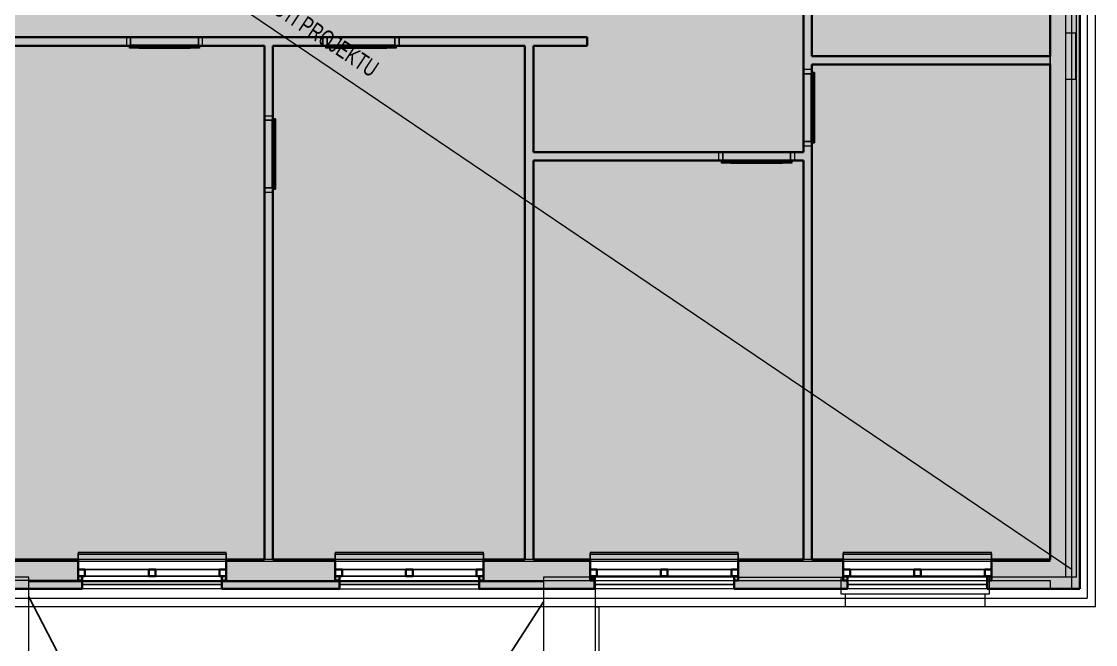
# Model space of a CAD drawing. Header units: millimetres. Extents: x -2854 to 232784, y -45352 to 20466.
# Drawn here: x 16890 to 29573, y -4683 to 2681 of the extents above; entities that cross this region are included whole.
import ezdxf

# ---------------------------------------------------------------- set-up
doc = ezdxf.new("R2010")
doc.units = ezdxf.units.MM
doc.linetypes.add('Čerchovaná se dvěma tečkami', pattern=[2.59, 1, -0.53, 0, -0.53, 0, -0.53])
for name, color, linetype, lineweight in [('A-DETL-THIN', 151, 'Continuous', 13), ('A-DOOR', 31, 'Continuous', 13), ('A-DOOR-FRAM', 31, 'Continuous', 25), ('A-FLOR', 192, 'Continuous', 13), ('A-GENM', 13, 'Continuous', 13), ('A-GLAZ', 151, 'Continuous', 13), ('A-ROOF', 132, 'Continuous', 13), ('A-ROOF-OTLN', 132, 'Continuous', 13), ('A-WALL', 113, 'Continuous', 13), ('G-ANNO-TEXT', 231, 'Continuous', 9), ('Q-SPCQ', 91, 'Continuous', 13)]:
    doc.layers.add(name, color=color, linetype=linetype, lineweight=lineweight)
doc.layers.add('A-WALL-PATT', color=111, linetype='Continuous')
doc.styles.add('Arial_2', font='arial.ttf', dxfattribs={"width": 0.7, "height": 200})
pattern_1 = [(45, (20082.05, -3926.13), (-143.684, 143.684), []), (360, (20311, -3858.83), (143.684, 143.684), [25.4, -261.968]), (45, (20336.4, -3858.83), (-143.684, 143.684), [25.4, -177.8]), (90, (20354.36, -3840.87), (-143.684, 143.684), [25.4, -261.968]), (135, (20354.36, -3815.47), (-143.684, -143.684), [25.4, -177.8]), (360, (20311, -3797.51), (143.684, 143.684), [25.4, -261.968]), (45, (20293.04, -3815.47), (-143.684, 143.684), [25.4, -177.8]), (90, (20293.04, -3840.87), (-143.684, 143.684), [25.4, -261.968]), (135, (20311, -3858.83), (-143.684, -143.684), [25.4, -177.8]), (45, (20377.58, -3774.29), (-143.684, 143.684), [50.8, -152.4])]

# ---------------------------------------------------------------- blocks, each defined once
blk = doc.blocks.new('OKNO_2k_ - OKNO_2k_1750 x 1750-V61-2NP_NÁVRH A')
at = {"layer": 'A-GLAZ', "color": 191, "lineweight": 35}
for p, q in [((-825, 126), (-875, 126)), ((-875, 126), (-875, 125)), ((-825, 125), (-825, 126)), ((-795, 75), (-825, 75)), ((-795, -5), (-795, 75)), ((40, 75), (-40, 75)), ((-40, 75), (-40, -5)), ((40, -5), (40, 75)), ((825, 75), (795, 75)), ((795, 75), (795, -5)), ((825, 126), (825, 125)), ((875, 126), (825, 126)), ((875, 125), (875, 126)), ((-875, -5), (-795, -5)), ((-40, -5), (40, -5)), ((795, -5), (875, -5))]:
    blk.add_line(p, q, dxfattribs=at)
at = {"layer": 'A-GLAZ', "color": 254}
for p, q in [((-825, 126), (-875, 126)), ((-875, 126), (-875, 125)), ((-875, 125), (-875, 75)), ((-875, 75), (-825, 75)), ((-875, 75), (-875, -5)), ((-875, 75), (-825, 75)), ((-825, 125), (-825, 126)), ((825, 126), (-825, 126)), ((825, 126), (-825, 126)), ((-825, 75), (-825, 125)), ((-825, 75), (-40, 75)), ((-795, -5), (-795, 75)), ((-40, 75), (40, 75)), ((40, 75), (-40, 75)), ((-40, -5), (-40, 75)), ((-40, 75), (40, 75)), ((40, 75), (825, 75)), ((40, 75), (40, -5)), ((795, -5), (795, 75)), ((875, 126), (825, 126)), ((825, 125), (825, 126)), ((825, 75), (825, 125)), ((825, 75), (875, 75)), ((825, 75), (875, 75)), ((875, 126), (875, 125)), ((875, 125), (875, 75)), ((875, 75), (875, -5)), ((-40, -5), (-875, -5)), ((40, -5), (-40, -5)), ((-40, -5), (40, -5)), ((40, -5), (-40, -5)), ((875, -5), (40, -5))]:
    blk.add_line(p, q, dxfattribs=at)
at = {"layer": 'A-GLAZ', "color": 231, "lineweight": 35}
for p, q in [((-875, 125), (-875, 75)), ((-875, 75), (-825, 75)), ((-875, 75), (-875, -5)), ((-825, 75), (-875, 75)), ((-825, 75), (-825, 125)), ((825, 125), (825, 75)), ((825, 75), (875, 75)), ((875, 75), (825, 75)), ((875, 75), (875, 125)), ((875, -5), (875, 75))]:
    blk.add_line(p, q, dxfattribs=at)
at = {"layer": 'A-GLAZ', "color": 10}
for p, q in [((-825, 75), (-40, 75)), ((-825, 75), (-40, 75)), ((-40, 75), (40, 75)), ((-40, 75), (40, 75)), ((40, 75), (825, 75)), ((40, 75), (825, 75))]:
    blk.add_line(p, q, dxfattribs=at)
at = {"layer": 'A-GLAZ', "color": 9}
for p, q in [((-40, 75), (-795, 75)), ((795, 75), (40, 75)), ((-795, -5), (-40, -5)), ((40, -5), (795, -5))]:
    blk.add_line(p, q, dxfattribs=at)
blk = doc.blocks.new('parapet s nosem_vnitní - parapet s nosem_vnitní-V62-2NP_NÁVRH A')
at = {"layer": 'A-GENM', "color": 9}
for p, q in [((-875, -100), (-875, 0)), ((875, 0), (875, -100)), ((-875, -120), (-875, -100)), ((-875, -190), (-875, -120)), ((-875, -120), (-875, -180)), ((875, -100), (875, -120)), ((875, -180), (875, -120)), ((875, -120), (875, -190)), ((-875, -180), (-875, -200)), ((875, -180), (-875, -180)), ((-875, -180), (875, -180)), ((-875, -190), (-875, -193)), ((-875, -193), (-875, -195)), ((-875, -195), (-875, -197)), ((-875, -197), (-875, -199)), ((-875, -199), (-875, -200)), ((-875, -200), (875, -200)), ((-875, -200), (-875, -200)), ((-875, -200), (875, -200)), ((875, -200), (875, -180)), ((875, -193), (875, -190)), ((875, -195), (875, -193)), ((875, -197), (875, -195)), ((875, -199), (875, -197)), ((875, -200), (875, -199)), ((875, -200), (875, -200))]:
    blk.add_line(p, q, dxfattribs=at)
at = {"layer": 'A-GENM', "color": 254}
for p, q in [((-875, 0), (-875, -100)), ((-875, 0), (-40, 0)), ((-875, 0), (-40, 0)), ((-40, 0), (40, 0)), ((-40, 0), (40, 0)), ((40, 0), (875, 0)), ((40, 0), (875, 0)), ((875, -100), (875, 0)), ((-875, -100), (-875, -120)), ((875, -120), (875, -100))]:
    blk.add_line(p, q, dxfattribs=at)
blk = doc.blocks.new('parapet_ext - parapet_ext-V63-2NP_NÁVRH A')
at = {"layer": 'Q-SPCQ', "color": 9}
for p, q in [((-825, 51), (-825, 100)), ((-825, 100), (825, 100)), ((825, 100), (825, 51))]:
    blk.add_line(p, q, dxfattribs=at)
at = {"layer": 'Q-SPCQ', "color": 254}
for p, q in [((-825, 100), (-825, 98)), ((-825, 100), (825, 100)), ((-825, 98), (-825, 51)), ((825, 98), (-825, 98)), ((-825, 98), (825, 98)), ((-825, 51), (-825, 50)), ((-825, 50), (-825, 51)), ((-825, 50), (-825, 0)), ((-825, 0), (-825, 50)), ((-825, 0), (-40, 0)), ((-825, 0), (-40, 0)), ((-40, 0), (40, 0)), ((-40, 0), (40, 0)), ((40, 0), (825, 0)), ((40, 0), (825, 0)), ((825, 98), (825, 100)), ((825, 51), (825, 98)), ((825, 51), (825, 50)), ((825, 50), (825, 51)), ((825, 50), (825, 0)), ((825, 0), (825, 50))]:
    blk.add_line(p, q, dxfattribs=at)
blk = doc.blocks.new('OKNO_2k_ - OKNO_2k_1750 x 1750-V64-2NP_NÁVRH A')
at = {"layer": 'A-GLAZ', "color": 191, "lineweight": 35}
for p, q in [((-825, 126), (-875, 126)), ((-875, 126), (-875, 125)), ((-825, 125), (-825, 126)), ((-795, 75), (-825, 75)), ((-795, -5), (-795, 75)), ((40, 75), (-40, 75)), ((-40, 75), (-40, -5)), ((40, -5), (40, 75)), ((825, 75), (795, 75)), ((795, 75), (795, -5)), ((825, 126), (825, 125)), ((875, 126), (825, 126)), ((875, 125), (875, 126)), ((-875, -5), (-795, -5)), ((-40, -5), (40, -5)), ((795, -5), (875, -5))]:
    blk.add_line(p, q, dxfattribs=at)
at = {"layer": 'A-GLAZ', "color": 254}
for p, q in [((-825, 126), (-875, 126)), ((-875, 126), (-875, 125)), ((-875, 125), (-875, 75)), ((-875, 75), (-825, 75)), ((-875, 75), (-875, -5)), ((-875, 75), (-825, 75)), ((-825, 125), (-825, 126)), ((825, 126), (-825, 126)), ((825, 126), (-825, 126)), ((-825, 75), (-825, 125)), ((-825, 75), (-40, 75)), ((-795, -5), (-795, 75)), ((-40, 75), (40, 75)), ((40, 75), (-40, 75)), ((-40, -5), (-40, 75)), ((-40, 75), (40, 75)), ((40, 75), (825, 75)), ((40, 75), (40, -5)), ((795, -5), (795, 75)), ((875, 126), (825, 126)), ((825, 125), (825, 126)), ((825, 75), (825, 125)), ((825, 75), (875, 75)), ((825, 75), (875, 75)), ((875, 126), (875, 125)), ((875, 125), (875, 75)), ((875, 75), (875, -5)), ((-40, -5), (-875, -5)), ((40, -5), (-40, -5)), ((-40, -5), (40, -5)), ((40, -5), (-40, -5)), ((875, -5), (40, -5))]:
    blk.add_line(p, q, dxfattribs=at)
at = {"layer": 'A-GLAZ', "color": 231, "lineweight": 35}
for p, q in [((-875, 125), (-875, 75)), ((-875, 75), (-825, 75)), ((-875, 75), (-875, -5)), ((-825, 75), (-875, 75)), ((-825, 75), (-825, 125)), ((825, 125), (825, 75)), ((825, 75), (875, 75)), ((875, 75), (825, 75)), ((875, 75), (875, 125)), ((875, -5), (875, 75))]:
    blk.add_line(p, q, dxfattribs=at)
at = {"layer": 'A-GLAZ', "color": 10}
for p, q in [((-825, 75), (-40, 75)), ((-825, 75), (-40, 75)), ((-40, 75), (40, 75)), ((-40, 75), (40, 75)), ((40, 75), (825, 75)), ((40, 75), (825, 75))]:
    blk.add_line(p, q, dxfattribs=at)
at = {"layer": 'A-GLAZ', "color": 9}
for p, q in [((-40, 75), (-795, 75)), ((795, 75), (40, 75)), ((-795, -5), (-40, -5)), ((40, -5), (795, -5))]:
    blk.add_line(p, q, dxfattribs=at)
blk = doc.blocks.new('parapet s nosem_vnitní - parapet s nosem_vnitní-V65-2NP_NÁVRH A')
at = {"layer": 'A-GENM', "color": 9}
for p, q in [((-875, -100), (-875, 0)), ((875, 0), (875, -100)), ((-875, -120), (-875, -100)), ((-875, -190), (-875, -120)), ((-875, -120), (-875, -180)), ((875, -100), (875, -120)), ((875, -180), (875, -120)), ((875, -120), (875, -190)), ((-875, -180), (-875, -200)), ((875, -180), (-875, -180)), ((-875, -180), (875, -180)), ((-875, -190), (-875, -193)), ((-875, -193), (-875, -195)), ((-875, -195), (-875, -197)), ((-875, -197), (-875, -200)), ((-875, -200), (875, -200)), ((-875, -200), (-875, -200)), ((-875, -200), (875, -200)), ((875, -200), (875, -180)), ((875, -193), (875, -190)), ((875, -195), (875, -193)), ((875, -197), (875, -195)), ((875, -199), (875, -197)), ((875, -200), (875, -199)), ((875, -200), (875, -200))]:
    blk.add_line(p, q, dxfattribs=at)
at = {"layer": 'A-GENM', "color": 254}
for p, q in [((-875, 0), (-875, -100)), ((-875, 0), (-40, 0)), ((-875, 0), (-40, 0)), ((-40, 0), (40, 0)), ((-40, 0), (40, 0)), ((40, 0), (875, 0)), ((40, 0), (875, 0)), ((875, -100), (875, 0)), ((-875, -100), (-875, -120)), ((875, -120), (875, -100))]:
    blk.add_line(p, q, dxfattribs=at)
blk = doc.blocks.new('parapet_ext - parapet_ext-V66-2NP_NÁVRH A')
at = {"layer": 'Q-SPCQ', "color": 9}
for p, q in [((-825, 51), (-825, 100)), ((-825, 100), (825, 100)), ((825, 100), (825, 51))]:
    blk.add_line(p, q, dxfattribs=at)
at = {"layer": 'Q-SPCQ', "color": 254}
for p, q in [((-825, 100), (-825, 98)), ((-825, 100), (825, 100)), ((-825, 98), (-825, 51)), ((825, 98), (-825, 98)), ((-825, 98), (825, 98)), ((-825, 51), (-825, 50)), ((-825, 50), (-825, 51)), ((-825, 50), (-825, 0)), ((-825, 0), (-825, 50)), ((-825, 0), (-40, 0)), ((-825, 0), (-40, 0)), ((-40, 0), (40, 0)), ((-40, 0), (40, 0)), ((40, 0), (825, 0)), ((40, 0), (825, 0)), ((825, 98), (825, 100)), ((825, 51), (825, 98)), ((825, 51), (825, 50)), ((825, 50), (825, 51)), ((825, 50), (825, 0)), ((825, 0), (825, 50))]:
    blk.add_line(p, q, dxfattribs=at)
blk = doc.blocks.new('parapet s nosem_vnitní - parapet s nosem_vnitní-V67-2NP_NÁVRH A')
at = {"layer": 'A-GENM', "color": 9}
for p, q in [((-875, -100), (-875, 0)), ((875, 0), (875, -100)), ((-875, -120), (-875, -100)), ((-875, -190), (-875, -120)), ((-875, -120), (-875, -180)), ((875, -100), (875, -120)), ((875, -180), (875, -120)), ((875, -120), (875, -190)), ((-875, -180), (-875, -200)), ((875, -180), (-875, -180)), ((-875, -180), (875, -180)), ((-875, -190), (-875, -193)), ((-875, -193), (-875, -197)), ((-875, -197), (-875, -199)), ((-875, -199), (-875, -200)), ((-875, -200), (875, -200)), ((-875, -200), (-875, -200)), ((-875, -200), (875, -200)), ((875, -200), (875, -180)), ((875, -193), (875, -190)), ((875, -197), (875, -193)), ((875, -200), (875, -197))]:
    blk.add_line(p, q, dxfattribs=at)
at = {"layer": 'A-GENM', "color": 254}
for p, q in [((-875, 0), (-875, -100)), ((-875, 0), (-40, 0)), ((-875, 0), (-40, 0)), ((-40, 0), (40, 0)), ((-40, 0), (40, 0)), ((40, 0), (875, 0)), ((40, 0), (875, 0)), ((875, -100), (875, 0)), ((-875, -100), (-875, -120)), ((875, -120), (875, -100))]:
    blk.add_line(p, q, dxfattribs=at)
blk = doc.blocks.new('parapet s nosem_vnitní - parapet s nosem_vnitní-V68-2NP_NÁVRH A')
at = {"layer": 'A-GENM', "color": 9}
for p, q in [((-875, -100), (-875, 0)), ((875, 0), (875, -100)), ((-875, -120), (-875, -100)), ((-875, -190), (-875, -120)), ((-875, -120), (-875, -180)), ((875, -100), (875, -120)), ((875, -180), (875, -120)), ((875, -120), (875, -190)), ((-875, -180), (-875, -200)), ((875, -180), (-875, -180)), ((-875, -180), (875, -180)), ((-875, -190), (-875, -193)), ((-875, -193), (-875, -195)), ((-875, -195), (-875, -197)), ((-875, -197), (-875, -199)), ((-875, -199), (-875, -200)), ((-875, -200), (875, -200)), ((-875, -200), (-875, -200)), ((-875, -200), (875, -200)), ((875, -200), (875, -180)), ((875, -193), (875, -190)), ((875, -195), (875, -193)), ((875, -199), (875, -195)), ((875, -200), (875, -199)), ((875, -200), (875, -200))]:
    blk.add_line(p, q, dxfattribs=at)
at = {"layer": 'A-GENM', "color": 254}
for p, q in [((-875, 0), (-875, -100)), ((-875, 0), (-40, 0)), ((-875, 0), (-40, 0)), ((-40, 0), (40, 0)), ((-40, 0), (40, 0)), ((40, 0), (875, 0)), ((40, 0), (875, 0)), ((875, -100), (875, 0)), ((-875, -100), (-875, -120)), ((875, -120), (875, -100))]:
    blk.add_line(p, q, dxfattribs=at)
blk = doc.blocks.new('parapet_ext - parapet_ext-V69-2NP_NÁVRH A')
at = {"layer": 'Q-SPCQ', "color": 9}
for p, q in [((-825, 51), (-825, 100)), ((-825, 100), (825, 100)), ((825, 100), (825, 51))]:
    blk.add_line(p, q, dxfattribs=at)
at = {"layer": 'Q-SPCQ', "color": 254}
for p, q in [((-825, 100), (-825, 98)), ((-825, 100), (825, 100)), ((-825, 98), (-825, 51)), ((825, 98), (-825, 98)), ((-825, 98), (825, 98)), ((-825, 51), (-825, 50)), ((-825, 50), (-825, 51)), ((-825, 50), (-825, 0)), ((-825, 0), (-825, 50)), ((-825, 0), (-40, 0)), ((-825, 0), (-40, 0)), ((-40, 0), (40, 0)), ((-40, 0), (40, 0)), ((40, 0), (825, 0)), ((40, 0), (825, 0)), ((825, 98), (825, 100)), ((825, 51), (825, 98)), ((825, 51), (825, 50)), ((825, 50), (825, 51)), ((825, 50), (825, 0)), ((825, 0), (825, 50))]:
    blk.add_line(p, q, dxfattribs=at)
blk = doc.blocks.new('DVERE_1k_oblozka - DD03_01_800x1970_koupelna-V88-2NP_NÁVRH A')
at = {"layer": 'A-DOOR', "color": 9}
for p, q in [((-400, 47), (-450, 47)), ((-450, 47), (-450, -53)), ((-415, 62), (-415, 77)), ((-415, 77), (415, 77)), ((-415, 77), (415, 77)), ((-415, 77), (-415, 62)), ((-400, 62), (-415, 62)), ((-415, 62), (415, 62)), ((-400, 47), (-400, 62)), ((400, 62), (-400, 62)), ((-400, 62), (-400, 47)), ((-400, 47), (-400, 37)), ((-400, -53), (-400, 47)), ((400, 37), (-400, 37)), ((305, 77), (-305, 77)), ((-305, 77), (305, 77)), ((415, 62), (400, 62)), ((400, 62), (400, 47)), ((400, 47), (400, 62)), ((400, 37), (400, 47)), ((450, 47), (400, 47)), ((400, 47), (400, -53)), ((415, 77), (415, 62)), ((415, 62), (415, 77)), ((415, 77), (415, 47)), ((450, -53), (450, 47)), ((-450, -53), (-400, -53)), ((400, -53), (450, -53))]:
    blk.add_line(p, q, dxfattribs=at)
at = {"layer": 'A-DOOR', "color": 254}
for p, q in [((-400, 37), (-400, 47)), ((400, 37), (-400, 37)), ((400, 47), (400, 37))]:
    blk.add_line(p, q, dxfattribs=at)
at = {"layer": 'A-DOOR', "color": 9, "linetype": 'Čerchovaná se dvěma tečkami'}
for p, q in [((-400, 47), (400, 47)), ((-400, -53), (400, -53))]:
    blk.add_line(p, q, dxfattribs=at)
at = {"layer": 'A-DOOR-FRAM', "color": 71}
for p, q in [((-400, 47), (-450, 47)), ((-400, -53), (-400, 47)), ((400, 47), (400, -53)), ((400, 47), (450, 47)), ((-450, -53), (-400, -53)), ((450, -53), (400, -53))]:
    blk.add_line(p, q, dxfattribs=at)
blk = doc.blocks.new('DVERE_1k_oblozka - DD03_01_800x1970_koupelna-V91-2NP_NÁVRH A')
at = {"layer": 'A-DOOR', "color": 9}
for p, q in [((-400, 47), (-450, 47)), ((-450, 47), (-450, 42)), ((-450, 41), (-450, -53)), ((-415, 62), (-415, 77)), ((-415, 77), (415, 77)), ((-415, 77), (415, 77)), ((-415, 77), (-415, 62)), ((-400, 62), (-415, 62)), ((-415, 62), (415, 62)), ((-400, 47), (-400, 62)), ((400, 62), (-400, 62)), ((-400, 62), (-400, 47)), ((-400, 47), (-400, 37)), ((-400, -53), (-400, 47)), ((400, 37), (-400, 37)), ((305, 77), (-305, 77)), ((-305, 77), (305, 77)), ((415, 62), (400, 62)), ((400, 62), (400, 47)), ((400, 47), (400, 62)), ((400, 37), (400, 47)), ((450, 47), (400, 47)), ((400, 47), (400, -53)), ((415, 77), (415, 62)), ((415, 62), (415, 77)), ((415, 77), (415, 47)), ((450, -53), (450, 47)), ((-450, -53), (-400, -53)), ((400, -53), (450, -53))]:
    blk.add_line(p, q, dxfattribs=at)
at = {"layer": 'A-DOOR', "color": 254}
for p, q in [((-400, 37), (-400, 47)), ((400, 37), (-400, 37)), ((400, 47), (400, 37))]:
    blk.add_line(p, q, dxfattribs=at)
at = {"layer": 'A-DOOR', "color": 9, "linetype": 'Čerchovaná se dvěma tečkami'}
for p, q in [((-400, 47), (400, 47)), ((-400, -53), (400, -53))]:
    blk.add_line(p, q, dxfattribs=at)
at = {"layer": 'A-DOOR-FRAM', "color": 71}
for p, q in [((-400, 47), (-450, 47)), ((-400, -53), (-400, 47)), ((400, 47), (400, -53)), ((400, 47), (450, 47)), ((-450, -53), (-400, -53)), ((450, -53), (400, -53))]:
    blk.add_line(p, q, dxfattribs=at)
blk = doc.blocks.new('DVERE_1k_oblozka - DD03_01_800x1970_koupelna-V93-2NP_NÁVRH A')
at = {"layer": 'A-DOOR', "color": 9}
for p, q in [((-450, 53), (-400, 53)), ((-450, -47), (-450, 53)), ((-400, 53), (-400, -47)), ((400, 53), (450, 53)), ((400, -47), (400, 53)), ((450, 53), (450, -47)), ((-400, -47), (-450, -47)), ((-415, -77), (-415, -62)), ((-415, -62), (-400, -62)), ((415, -62), (-415, -62)), ((-415, -62), (-415, -77)), ((415, -77), (-415, -77)), ((415, -77), (-415, -77)), ((-400, -37), (400, -37)), ((-400, -37), (-400, -47)), ((-400, -62), (-400, -47)), ((-400, -47), (-400, -62)), ((-400, -62), (400, -62)), ((305, -77), (-305, -77)), ((-305, -77), (305, -77)), ((400, -47), (400, -37)), ((400, -47), (400, -62)), ((400, -62), (400, -47)), ((450, -47), (400, -47)), ((400, -62), (415, -62)), ((415, -77), (415, -47)), ((415, -62), (415, -77)), ((415, -77), (415, -62))]:
    blk.add_line(p, q, dxfattribs=at)
at = {"layer": 'A-DOOR', "color": 9, "linetype": 'Čerchovaná se dvěma tečkami'}
for p, q in [((-400, 53), (400, 53)), ((-400, -47), (400, -47))]:
    blk.add_line(p, q, dxfattribs=at)
at = {"layer": 'A-DOOR', "color": 254}
for p, q in [((-400, -47), (-400, -37)), ((-400, -37), (400, -37)), ((400, -37), (400, -47))]:
    blk.add_line(p, q, dxfattribs=at)
at = {"layer": 'A-DOOR-FRAM', "color": 71}
for p, q in [((-450, 53), (-400, 53)), ((-400, 53), (-400, -47)), ((400, -47), (400, 53)), ((450, 53), (400, 53)), ((-400, -47), (-450, -47)), ((400, -47), (450, -47))]:
    blk.add_line(p, q, dxfattribs=at)

msp = doc.modelspace()

# ---------------------------------------------------------------- hatches: boundary and pattern name
at = {"layer": 'A-FLOR'}
h = msp.add_hatch(color=254, dxfattribs=at)
h.paths.add_polyline_path([(11667, -3676.1), (29038.4, -3676.1), (29038.4, 8341.9), (22644.1, 8341.9), (22644.1, 8190), (22654.5, 8190), (22654.5, 4845.7), (22604.5, 4845.7), (22604.5, 4852.1), (21014.6, 4852.1), (21014.6, 4845.7), (20964.6, 4845.7), (20964.2, 4852.1), (18938, 4852.1), (18938, 4845.7), (18888, 4845.7), (18888, 4852.1), (17376.7, 4852.1), (17376.7, 4845.7), (17326.7, 4845.7), (17326.3, 4852.1), (17313.5, 4852.1), (17313.5, 8341.9), (14658.1, 8341.9), (14658.1, 7011.4), (14318.1, 7011.4), (14318.1, 8341.9), (10982, 8341.9), (10982, -1126.5), (15360.6, -1126.5), (15360.6, -1083.3), (15458.6, -1083.3), (15458.6, -1208.3), (14770.6, -1208.3), (14770.6, -1226.5), (13870.6, -1226.5), (13870.6, -1208.3), (10982, -1208.3), (10982, -3676.1)])
h.paths.add_polyline_path([(13920.6, -1216.5), (14720.6, -1216.5), (14720.6, -1208.3), (13920.6, -1208.3)])
h.paths.add_polyline_path([(19759.1, 663.9), (19759.1, 713.9), (19849.1, 713.9), (19849.1, 1513.9), (19759.1, 1513.9), (19759.1, 1563.9), (19859.1, 1563.9), (19859.1, 663.9), (19849.1, 663.9)])
h.paths.add_polyline_path([(26021.3, 1036.6), (25121.3, 1036.6), (25121.3, 1136.6), (25171.3, 1136.6), (25171.3, 1046.6), (25971.3, 1046.6), (25971.3, 1136.6), (26021.3, 1136.6)])
h.paths.add_polyline_path([(26215, 1211.9), (26125, 1211.9), (26125, 1261.9), (26215, 1261.9), (26215, 2061.9), (26125, 2061.9), (26125, 2111.9), (26225, 2111.9), (26225, 1211.9)])
h.paths.add_polyline_path([(21349.1, 2393.9), (20449.1, 2393.9), (20449.1, 2493.9), (20499.1, 2493.9), (20499.1, 2403.9), (21299.1, 2403.9), (21299.1, 2493.9), (21349.1, 2493.9), (21349.1, 2434)])
h.paths.add_polyline_path([(18994.1, 2393.9), (18129.1, 2393.9), (18129.1, 2493.9), (18179.1, 2493.9), (18179.1, 2403.9), (18979.1, 2403.9), (18979.1, 2493.9), (19029.1, 2493.9), (19029.1, 2393.9)])
h.paths.add_polyline_path([(15429.8, 3035.8), (15360.6, 3035.8), (15360.6, 4035.8), (15460.6, 4035.8), (15460.6, 3985.8), (15370.6, 3985.8), (15370.6, 3085.8), (15460.6, 3085.8), (15460.6, 3035.8), (15433.3, 3035.8)])
h.paths.add_polyline_path([(26125, 3331.9), (26125, 3381.9), (26215, 3381.9), (26215, 4181.9), (26125, 4181.9), (26125, 4231.9), (26225, 4231.9), (26225, 3331.9), (26182.1, 3331.9)])
h.paths.add_polyline_path([(13234.5, 4615.9), (13224.5, 4615.9), (13224.5, 5515.9), (13324.5, 5515.9), (13324.5, 5465.9), (13234.5, 5465.9), (13234.5, 4665.9), (13324.5, 4665.9), (13324.5, 4615.9)])
h.paths.add_polyline_path([(24441.3, 4739.4), (24391.3, 4739.4), (24391.3, 4839.4), (25291.3, 4839.4), (25291.3, 4739.4), (25241.3, 4739.4), (25241.3, 4829.4), (24441.3, 4829.4)])
h.paths.add_polyline_path([(23244.3, 4739.4), (23194.3, 4739.4), (23194.3, 4839.4), (24094.3, 4839.4), (24094.3, 4739.4), (24044.3, 4739.4), (24044.3, 4829.4), (23244.3, 4829.4), (23244.3, 4771.3)])
h.paths.add_polyline_path([(14084.5, 5576), (13434.5, 5576), (13434.5, 5676), (13484.5, 5676), (13484.5, 5586), (14084.5, 5586), (14084.5, 5676), (14134.5, 5676), (14134.5, 5576), (14099.5, 5576)])
h.paths.add_polyline_path([(15905.6, 5576), (15855.6, 5576), (15855.6, 5676), (16555.6, 5676), (16555.6, 5576), (16505.6, 5576), (16505.6, 5666), (15905.6, 5666), (15905.6, 5628.1)])
h.paths.add_polyline_path([(15529, 5576), (14879, 5576), (14879, 5676), (14929, 5676), (14929, 5586), (15529, 5586), (15529, 5676), (15579, 5676), (15579, 5576), (15544, 5576)])
h.paths.add_polyline_path([(14871.9, 6911.4), (14871.9, 7011.4), (14921.9, 7011.4), (14921.9, 6921.4), (15521.9, 6921.4), (15521.9, 7011.4), (15571.9, 7011.4), (15571.9, 6911.4), (14906.9, 6911.4)])
h.paths.add_polyline_path([(13577.4, 6911.4), (13414.5, 6911.4), (13414.5, 7011.4), (13464.5, 7011.4), (13464.5, 6921.4), (14064.5, 6921.4), (14064.5, 7011.4), (14114.5, 7011.4), (14114.5, 6911.4), (14064.5, 6911.4)])
h = msp.add_hatch(color=254, dxfattribs=at)
h.paths.add_polyline_path([(14720.6, -1226.5), (14770.6, -1226.5), (14770.6, -1208.3), (14720.6, -1208.3), (14720.6, -1212.7)])
h.paths.add_polyline_path([(13870.6, -1226.5), (13920.6, -1226.5), (13920.6, -1208.3), (13870.6, -1208.3)])
h.paths.add_polyline_path([(19849.1, 663.9), (19859.1, 663.9), (19859.1, 713.9), (19759.1, 713.9), (19759.1, 663.9)])
h.paths.add_polyline_path([(26021.3, 1036.6), (26021.3, 1136.6), (25971.3, 1136.6), (25971.3, 1036.6)])
h.paths.add_polyline_path([(25171.3, 1036.6), (25171.3, 1136.6), (25121.3, 1136.6), (25121.3, 1036.6)])
h.paths.add_polyline_path([(26215, 1211.9), (26225, 1211.9), (26225, 1261.9), (26125, 1261.9), (26125, 1211.9), (26140.5, 1211.9)])
h.paths.add_polyline_path([(19859.1, 1513.9), (19859.1, 1563.9), (19759.1, 1563.9), (19759.1, 1513.9), (19849.1, 1513.9)])
h.paths.add_polyline_path([(26125, 2061.9), (26225, 2061.9), (26225, 2111.9), (26125, 2111.9)])
h.paths.add_polyline_path([(21299.1, 2393.9), (21349.1, 2393.9), (21349.1, 2493.9), (21299.1, 2493.9), (21299.1, 2432.7)])
h.paths.add_polyline_path([(18979.1, 2393.9), (19029.1, 2393.9), (19029.1, 2493.9), (18979.1, 2493.9), (18979.1, 2412)])
h.paths.add_polyline_path([(20449.1, 2393.9), (20499.1, 2393.9), (20499.1, 2493.9), (20449.1, 2493.9), (20449.1, 2409.8)])
h.paths.add_polyline_path([(18179.1, 2393.9), (18179.1, 2493.9), (18129.1, 2493.9), (18129.1, 2393.9)])
h.paths.add_polyline_path([(15429.8, 3035.8), (15460.6, 3035.8), (15460.6, 3085.8), (15360.6, 3085.8), (15360.6, 3035.8), (15370.6, 3035.8)])
h.paths.add_polyline_path([(26182.1, 3331.9), (26225, 3331.9), (26225, 3381.9), (26125, 3381.9), (26125, 3331.9)])
h.paths.add_polyline_path([(15370.6, 3985.8), (15460.6, 3985.8), (15460.6, 4035.8), (15360.6, 4035.8), (15360.6, 3985.8)])
h.paths.add_polyline_path([(26147.6, 4181.9), (26225, 4181.9), (26225, 4231.9), (26125, 4231.9), (26125, 4181.9)])
h.paths.add_polyline_path([(13226.2, 4615.9), (13324.5, 4615.9), (13324.5, 4665.9), (13224.5, 4665.9), (13224.5, 4615.9)])
h.paths.add_polyline_path([(25291.3, 4739.4), (25291.3, 4839.4), (25241.3, 4839.4), (25241.3, 4739.4)])
h.paths.add_polyline_path([(24441.3, 4739.4), (24441.3, 4839.4), (24391.3, 4839.4), (24391.3, 4739.4)])
h.paths.add_polyline_path([(23244.3, 4739.4), (23244.3, 4839.4), (23194.3, 4839.4), (23194.3, 4739.4)])
h.paths.add_polyline_path([(24094.3, 4739.4), (24094.3, 4839.4), (24044.3, 4839.4), (24044.3, 4739.4)])
h.paths.add_polyline_path([(13224.5, 5465.9), (13324.5, 5465.9), (13324.5, 5515.9), (13224.5, 5515.9)])
h.paths.add_polyline_path([(14879, 5576), (14929, 5576), (14929, 5676), (14879, 5676), (14879, 5602.4)])
h.paths.add_polyline_path([(15579, 5576), (15579, 5676), (15529, 5676), (15529, 5576)])
h.paths.add_polyline_path([(15855.6, 5576), (15905.6, 5576), (15905.6, 5676), (15855.6, 5676), (15855.6, 5655.7)])
h.paths.add_polyline_path([(16505.6, 5576), (16555.6, 5576), (16555.6, 5676), (16505.6, 5676), (16505.6, 5628.2)])
h.paths.add_polyline_path([(13484.5, 5576), (13484.5, 5676), (13434.5, 5676), (13434.5, 5576)])
h.paths.add_polyline_path([(14134.5, 5576), (14134.5, 5676), (14084.5, 5676), (14084.5, 5576)])
h.paths.add_polyline_path([(14921.9, 6911.4), (14921.9, 7011.4), (14871.9, 7011.4), (14871.9, 6911.4)])
h.paths.add_polyline_path([(15521.9, 6911.4), (15571.9, 6911.4), (15571.9, 7011.4), (15521.9, 7011.4), (15521.9, 6925.6)])
h.paths.add_polyline_path([(14064.5, 6911.4), (14114.5, 6911.4), (14114.5, 7011.4), (14064.5, 7011.4), (14064.5, 6985.8)])
h.paths.add_polyline_path([(13414.5, 6911.4), (13464.5, 6911.4), (13464.5, 7011.4), (13414.5, 7011.4), (13414.5, 6920.4)])
h = msp.add_hatch(color=254, dxfattribs=at)
h.paths.add_polyline_path([(13920.6, -1226.5), (14720.6, -1226.5), (14720.6, -1216.5), (13920.6, -1216.5)])
h.paths.add_polyline_path([(13920.6, -1208.3), (14720.6, -1208.3), (14720.6, -1126.5), (13920.6, -1126.5), (13920.6, -1195.4)])
h.paths.add_polyline_path([(10982, -1208.3), (13870.6, -1208.3), (13870.6, -1126.5), (10982, -1126.5), (10982, -1131.9)])
h.paths.add_polyline_path([(15360.6, -1208.3), (15458.6, -1208.3), (15458.6, -1083.3), (15360.6, -1083.3), (15360.6, -1126.5), (14770.6, -1126.5), (14770.6, -1208.3)])
h.paths.add_polyline_path([(19849.1, 713.9), (19859.1, 713.9), (19859.1, 1513.9), (19849.1, 1513.9)])
h.paths.add_polyline_path([(25504.9, 1036.6), (25971.3, 1036.6), (25971.3, 1046.6), (25171.3, 1046.6), (25171.3, 1036.6)])
h.paths.add_polyline_path([(26215, 1261.9), (26225, 1261.9), (26225, 2061.9), (26215, 2061.9), (26215, 2058.3)])
h.paths.add_polyline_path([(18979.1, 2393.9), (18979.1, 2403.9), (18179.1, 2403.9), (18179.1, 2393.9)])
h.paths.add_polyline_path([(20499.1, 2393.9), (21299.1, 2393.9), (21299.1, 2403.9), (20499.1, 2403.9)])
h.paths.add_polyline_path([(15370.6, 3085.8), (15370.6, 3985.8), (15360.6, 3985.8), (15360.6, 3085.8)])
h.paths.add_polyline_path([(26215, 3381.9), (26225, 3381.9), (26225, 4181.9), (26215, 4181.9)])
h.paths.add_polyline_path([(13234.5, 4665.9), (13234.5, 5465.9), (13224.5, 5465.9), (13224.5, 4665.9), (13233.5, 4665.9)])
h.paths.add_polyline_path([(24630.7, 4829.4), (25241.3, 4829.4), (25241.3, 4839.4), (24441.3, 4839.4), (24441.3, 4829.4), (24479.9, 4829.4)])
h.paths.add_polyline_path([(23244.3, 4829.4), (24044.3, 4829.5), (24044.3, 4839.4), (23244.3, 4839.4)])
h.paths.add_polyline_path([(13484.5, 5576), (14084.5, 5576), (14084.5, 5586), (13484.5, 5586)])
h.paths.add_polyline_path([(14929, 5576), (15529, 5576), (15529, 5586), (14929, 5586)])
h.paths.add_polyline_path([(16505.6, 5666), (16505.6, 5676), (15905.6, 5676), (15905.6, 5666), (16046.2, 5666)])
h.paths.add_polyline_path([(15521.9, 6911.4), (15521.9, 6921.4), (14921.9, 6921.4), (14921.9, 6911.4)])
h.paths.add_polyline_path([(13577.4, 6911.4), (14064.5, 6911.4), (14064.5, 6921.4), (13464.5, 6921.4), (13464.5, 6911.4)])
at = {"layer": 'A-ROOF'}
h = msp.add_hatch(color=10, dxfattribs=at)
h.paths.add_polyline_path([(23343, -3926.1), (23605.3, -3926.1), (23605.3, -3886.1), (23055.3, -3886.1), (23055.3, -3926.1)])
h.paths.add_polyline_path([(16977.7, -3926.1), (16977.7, -3886.1), (16424.7, -3886.1), (16424.7, -3926.1), (16904.6, -3926.1)])
h = msp.add_hatch(color=10, dxfattribs=at)
h.paths.add_polyline_path([(23055.3, -4026.1), (23655.3, -4026.1), (23655.3, -3927.1), (23605.3, -3927.1), (23605.3, -3926.1), (23055.3, -3926.1), (23055.3, -4008.4)])
h.paths.add_polyline_path([(16606.7, -4026.1), (16977.7, -4026.1), (16977.7, -3926.1), (16424.7, -3926.1), (16424.7, -4026.1), (16475.4, -4026.1)])
for points in [[(23606.3, -3926.1), (23655.3, -3926.1), (23655.3, -3886.1), (23605.3, -3886.1), (23605.3, -3926.1)], [(23605.3, -3927.1), (23655.3, -3927.1), (23655.3, -3926.1), (23605.3, -3926.1)]]:
    msp.add_hatch(color=10, dxfattribs=at).paths.add_polyline_path(points)
h = msp.add_hatch(color=10, dxfattribs=at)
h.paths.add_polyline_path([(22295.3, -4026.1), (23055.3, -4026.1), (23055.3, -3936.1), (22295.3, -3936.1), (22295.3, -4023.9)])
h.paths.add_polyline_path([(20060.1, -4026.1), (20645.3, -4026.1), (20645.3, -3936.1), (19257.7, -3936.1), (19257.7, -4026.1), (19480, -4026.1)])
h.paths.add_polyline_path([(16977.7, -4026.1), (17607.7, -4026.1), (17607.7, -3936.1), (16977.7, -3936.1), (16977.7, -4018.7)])
at = {"layer": 'A-WALL'}
h = msp.add_hatch(color=10, dxfattribs=at)
h.paths.add_polyline_path([(29223.4, -3886.1), (29288.4, -3886.1), (29288.4, 2851.9), (29223.4, 2851.9), (29223.4, -3806.6)])
h.paths.add_polyline_path([(29238.4, 4601.9), (29288.4, 4601.9), (29288.4, 4901.9), (29223.4, 4901.9), (29223.4, 4601.9)])
h.paths.add_polyline_path([(29223.4, 6651.9), (29288.4, 6651.9), (29288.4, 8560.3), (29223.4, 8560.3), (29223.4, 6778.6)])
h = msp.add_hatch(color=10, dxfattribs=at)
h.paths.add_polyline_path([(29338.4, -3886.1), (29388.4, -3886.1), (29388.4, 2901.9), (29289.4, 2901.9), (29289.4, 2851.9), (29288.4, 2851.9), (29288.4, -3886.1), (29326, -3886.1)])
h.paths.add_polyline_path([(29338.4, 4551.9), (29388.4, 4551.9), (29388.4, 4951.9), (29289.4, 4951.9), (29289.4, 4901.9), (29288.4, 4901.9), (29288.4, 4601.9), (29289.4, 4601.9), (29289.4, 4551.9)])
h.paths.add_polyline_path([(29388.4, 6601.9), (29388.4, 8560.3), (29288.4, 8560.3), (29288.4, 6651.9), (29289.4, 6651.9), (29289.4, 6601.9), (29338.4, 6601.9)])
for points in [[(19257.7, -3696.1), (19307.7, -3696.1), (19307.7, -3676.1), (17557.7, -3676.1), (17557.7, -3696.1), (17763.1, -3696.1)], [(22295.3, -3696.1), (22345.3, -3696.1), (22345.3, -3676.1), (20595.3, -3676.1), (20595.3, -3696.1), (21196.9, -3696.1)], [(25355.3, -3696.1), (25355.3, -3676.1), (23605.3, -3676.1), (23605.3, -3696.1), (25305.3, -3696.1)], [(28345.3, -3696.1), (28345.3, -3676.1), (26595.3, -3676.1), (26595.3, -3696.1), (28064.5, -3696.1)]]:
    msp.add_hatch(color=254, dxfattribs=at).paths.add_polyline_path(points)
h = msp.add_hatch(color=10, dxfattribs=at)
h.paths.add_polyline_path([(29288.4, -4026.1), (29388.4, -4026.1), (29388.4, -3886.1), (29288.4, -3886.1), (29288.4, -3976.1)])
h.paths.add_polyline_path([(28922.9, -4026.1), (29038.4, -4026.1), (29038.4, -3926.1), (28345.3, -3926.1), (28345.3, -3927.1), (28318.4, -3927.1), (28318.4, -4026.1)])
h.paths.add_polyline_path([(26568.4, -4026.1), (26568.4, -3926.1), (25355.3, -3926.1), (25355.3, -3927.1), (25305.3, -3927.1), (25305.3, -4026.1), (26347.6, -4026.1)])
h.paths.add_polyline_path([(19535.3, -3936.1), (20645.3, -3936.1), (20645.3, -3927.1), (20595.3, -3927.1), (20595.3, -3926.1), (19307.7, -3926.1), (19307.7, -3927.1), (19257.7, -3927.1), (19257.7, -3936.1), (19480, -3936.1)])
h.paths.add_polyline_path([(16977.7, -3936.1), (17607.7, -3936.1), (17607.7, -3927.1), (17557.7, -3926.7), (17557.7, -3926.1), (16977.7, -3926.1), (16977.7, -3933.6)])
h.paths.add_polyline_path([(22913.8, -3936.1), (23055.3, -3936.1), (23055.3, -3926.1), (22345.3, -3926.1), (22345.3, -3927.1), (22295.3, -3927.1), (22295.3, -3936.1), (22836, -3936.1)])
h = msp.add_hatch(color=10, dxfattribs=at)
h.paths.add_polyline_path([(29282, -4026.1), (29288.4, -4026.1), (29288.4, -3886.1), (28345.3, -3886.1), (28345.3, -3926.1), (29038.4, -3926.1), (29038.4, -4026.1), (29223.4, -4026.1)])
h.paths.add_polyline_path([(26225, -3926.1), (26568.4, -3926.1), (26568.4, -3886.1), (25355.3, -3886.1), (25355.3, -3926.1), (26125, -3926.1)])
h.paths.add_polyline_path([(22913.8, -3926.1), (23055.3, -3926.1), (23055.3, -3905.7), (22345.3, -3908), (22345.3, -3926.1), (22836, -3926.1)])
h.paths.add_polyline_path([(20595.3, -3926.1), (20595.3, -3913.7), (19307.7, -3917.9), (19307.7, -3926.1), (19859.1, -3926.1)])
h.paths.add_polyline_path([(17557.7, -3926.1), (17557.7, -3923.7), (16977.7, -3926.1)])
h.paths.add_polyline_path([(20595.3, -3910.2), (20595.3, -3886.1), (20519.5, -3886.1)])
h.paths.add_polyline_path([(22345.3, -3906.6), (22397.8, -3886.1), (22345.3, -3886.1), (22345.3, -3903)])
h.paths.add_polyline_path([(19307.7, -3905.3), (19354, -3886.1), (19307.7, -3886.1)])
h = msp.add_hatch(color=10, dxfattribs=at)
h.paths.add_polyline_path([(28345.3, -3926.1), (28345.3, -3886.1), (28318.4, -3886.1), (28318.4, -3926.1)])
h.paths.add_polyline_path([(26595.3, -3926.1), (26595.3, -3886.1), (26568.4, -3886.1), (26568.4, -3926.1)])
h.paths.add_polyline_path([(25355.3, -3926.1), (25355.3, -3886.1), (25305.3, -3886.1), (25305.3, -3926.1), (25306.3, -3926.1)])
h.paths.add_polyline_path([(22296.3, -3926.1), (22345.3, -3926.1), (22345.3, -3908), (22341.7, -3908), (22345.3, -3906.6), (22345.3, -3886.1), (22295.3, -3886.1), (22295.3, -3926.1)])
h.paths.add_polyline_path([(20596.3, -3926.1), (20645.3, -3926.1), (20645.3, -3886.1), (20595.3, -3886.1), (20595.3, -3910.2), (20606.2, -3913.7), (20595.3, -3913.7), (20595.3, -3926.1)])
h.paths.add_polyline_path([(19257.7, -3926.1), (19307.7, -3926.1), (19307.7, -3917.9), (19277.2, -3918), (19307.7, -3905.3), (19307.7, -3886.1), (19257.7, -3886.1), (19257.7, -3918.1)])
h.paths.add_polyline_path([(17558.7, -3926.1), (17607.7, -3926.1), (17607.7, -3886.1), (17567.7, -3886.1), (17605.1, -3923.5), (17557.7, -3923.7), (17557.7, -3926.1)])
h = msp.add_hatch(color=10, dxfattribs=at)
h.paths.add_polyline_path([(28318.4, -3927.1), (28345.3, -3927.1), (28345.3, -3926.1), (28318.4, -3926.1)])
h.paths.add_polyline_path([(28318.4, -4026.1), (28318.4, -3927.1), (28295.3, -3927.1), (28295.3, -4026.1)])
h.paths.add_polyline_path([(26645.3, -4026.1), (26645.3, -3927.1), (26595.3, -3927.1), (26595.3, -3926.1), (26568.4, -3926.1), (26568.4, -4026.1)])
h.paths.add_polyline_path([(25355.3, -3927.1), (25355.3, -3926.1), (25305.3, -3926.1), (25305.3, -3927.1), (25332.1, -3927.1)])
h.paths.add_polyline_path([(20645.3, -3927.1), (20645.3, -3926.1), (20595.3, -3926.1), (20595.3, -3927.1)])
h.paths.add_polyline_path([(22295.3, -3927.1), (22345.3, -3927.1), (22345.3, -3926.1), (22295.3, -3926.1)])
h.paths.add_polyline_path([(19285.5, -3927.1), (19307.7, -3927.1), (19307.7, -3926.1), (19257.7, -3926.1), (19257.7, -3927.1)])
h.paths.add_polyline_path([(17557.7, -3927.1), (17607.7, -3927.1), (17607.7, -3926.1), (17557.7, -3926.1), (17557.7, -3926.7)])
h = msp.add_hatch(color=10, dxfattribs=at)
h.paths.add_polyline_path([(28295.3, -3926.1), (28318.4, -3926.1), (28318.4, -3886.1), (28295.3, -3886.1), (28295.3, -3901.3)])
h.paths.add_polyline_path([(26595.3, -3926.1), (26645.3, -3926.1), (26645.3, -3886.1), (26595.3, -3886.1), (26595.3, -3902.1)])
h = msp.add_hatch(color=10, dxfattribs=at)
h.paths.add_polyline_path([(28295.3, -3927.1), (28318.4, -3927.1), (28318.4, -3926.1), (28295.3, -3926.1)])
h.paths.add_polyline_path([(26645.3, -3927.1), (26645.3, -3926.1), (26595.3, -3926.1), (26595.3, -3927.1)])
at = {"layer": 'A-WALL-PATT', "lineweight": 13}
h = msp.add_hatch(dxfattribs=at)
h.set_pattern_fill('FP_63', angle=225, style=0, pattern_type=2)
h.set_pattern_definition([(135, (29288.4, 2404.7), (-143.684, -143.684), []), (90, (29221.1, 2633.65), (-143.684, 143.684), [25.4, -261.968]), (135, (29221.1, 2659.05), (-143.684, -143.684), [25.4, -177.8]), (180, (29203.14, 2677.01), (-143.684, -143.684), [25.4, -261.968]), (225, (29177.74, 2677.02), (143.684, -143.684), [25.4, -177.8]), (90, (29159.78, 2633.65), (-143.684, 143.684), [25.4, -261.968]), (135, (29177.74, 2615.7), (-143.684, -143.684), [25.4, -177.8]), (180, (29203.14, 2615.7), (-143.684, -143.684), [25.4, -261.968]), (225, (29221.1, 2633.65), (143.684, -143.684), [25.4, -177.8]), (135, (29136.56, 2700.24), (-143.684, -143.684), [50.8, -152.4])])
h.paths.add_polyline_path([(29223.4, -3886.1), (29223.4, 2851.9), (29038.4, 2851.9), (29038.4, -3886.1), (29100.3, -3886.1)])
h.paths.add_polyline_path([(29158.4, 4601.9), (29223.4, 4601.9), (29223.4, 4901.9), (29038.4, 4901.9), (29038.4, 4601.9)])
h.paths.add_polyline_path([(29223.4, 6651.9), (29223.4, 8560.3), (29038.4, 8560.3), (29038.4, 6651.9), (29158.4, 6651.9)])
h = msp.add_hatch(dxfattribs=at)
h.set_pattern_fill('FP_64', angle=-135, style=0, pattern_type=2)
h.set_pattern_definition(pattern_1)
h.paths.add_polyline_path([(29038.4, -3696.1), (29038.4, -3676.1), (28345.3, -3676.1), (28345.3, -3696.1), (28969.1, -3696.1)])
h.paths.add_polyline_path([(26172.1, -3696.1), (26595.3, -3696.1), (26595.3, -3676.1), (25355.3, -3676.1), (25355.3, -3696.1), (26166.7, -3696.1)])
h.paths.add_polyline_path([(23605.3, -3696.1), (23605.3, -3676.1), (22345.3, -3676.1), (22345.3, -3696.1), (23425.3, -3696.1)])
h.paths.add_polyline_path([(20595.3, -3696.1), (20595.3, -3676.1), (19307.7, -3676.1), (19307.7, -3696.1), (20415.3, -3696.1)])
h.paths.add_polyline_path([(17557.7, -3696.1), (17557.7, -3676.1), (13417, -3676.1), (13417, -3696.1), (16904.6, -3696.1)])
h.paths.add_polyline_path([(11667, -3696.1), (11667, -3676.1), (10982, -3676.1), (10982, -3696.1), (11050.5, -3696.1)])
h = msp.add_hatch(dxfattribs=at)
h.set_pattern_fill('FP_64', angle=-135, style=0, pattern_type=2)
h.set_pattern_definition(pattern_1)
h.paths.add_polyline_path([(16802.7, -3886.1), (17557.7, -3886.1), (17557.7, -3696.1), (13417, -3696.1), (13417, -3886.1), (16712.7, -3886.1)])
h.paths.add_polyline_path([(23343, -3886.1), (23605.3, -3886.1), (23605.3, -3696.1), (22345.3, -3696.1), (22345.3, -3886.1), (23210.3, -3886.1)])
h.paths.add_polyline_path([(26568.4, -3886.1), (26595.3, -3886.1), (26595.3, -3696.1), (25355.3, -3696.1), (25355.3, -3886.1), (26562.1, -3886.1)])
h.paths.add_polyline_path([(19307.7, -3886.1), (20595.3, -3886.1), (20595.3, -3696.1), (19307.7, -3696.1), (19307.7, -3876.1)])
h.paths.add_polyline_path([(28483.9, -3886.1), (29038.4, -3886.1), (29038.4, -3696.1), (28345.3, -3696.1), (28345.3, -3886.1)])
h.paths.add_polyline_path([(11627, -3886.1), (11667, -3886.1), (11667, -3696.1), (10982, -3696.1), (10982, -3886.1), (11530, -3886.1)])
h = msp.add_hatch(dxfattribs=at)
h.set_pattern_fill('FP_64', angle=-135, style=0, pattern_type=2)
h.set_pattern_definition(pattern_1)
h.paths.add_polyline_path([(16424.7, -3926.1), (16424.7, -3886.1), (13702, -3886.1), (13417, -3920.2), (13417, -3926.1), (16046.2, -3926.1)])
h.paths.add_polyline_path([(17557.7, -3886.1), (17607.7, -3886.1), (17607.7, -3876.1), (17557.7, -3876.1)])
h.paths.add_polyline_path([(16977.7, -3925.6), (17557.7, -3923.7), (17557.7, -3886.1), (16977.7, -3886.1)])
h.paths.add_polyline_path([(19307.7, -3917.9), (20595.3, -3913.7), (20595.3, -3910.2), (20519.5, -3886.1), (19354, -3886.1), (19307.7, -3905.3)])
h.paths.add_polyline_path([(22345.3, -3908), (23055.3, -3905.7), (23055.3, -3886.1), (22397.8, -3886.1), (22345.3, -3906.6)])
h.paths.add_polyline_path([(23605.3, -3886.1), (23655.3, -3886.1), (23655.3, -3876.1), (23605.3, -3876.1)])
h.paths.add_polyline_path([(28335.5, -3886.1), (28345.3, -3886.1), (28345.3, -3876.1), (28295.3, -3876.1), (28295.3, -3886.1), (28335.3, -3886.1)])
h.paths.add_polyline_path([(22335.3, -3886.1), (22345.3, -3886.1), (22345.3, -3876.1), (22295.3, -3876.1), (22295.3, -3886.1)])
h.paths.add_polyline_path([(25345.5, -3886.1), (25355.3, -3886.1), (25355.3, -3876.1), (25305.3, -3876.1), (25305.3, -3886.1), (25345.3, -3886.1)])
h.paths.add_polyline_path([(20635.5, -3886.1), (20645.3, -3886.1), (20645.3, -3876.1), (20595.3, -3876.1), (20595.3, -3886.1), (20605.3, -3886.1)])
h.paths.add_polyline_path([(26635.5, -3886.1), (26645.3, -3886.1), (26645.3, -3876.1), (26595.3, -3876.1), (26595.3, -3886.1), (26605.3, -3886.1)])
h.paths.add_polyline_path([(19297.7, -3886.1), (19307.7, -3886.1), (19307.7, -3876.1), (19257.7, -3876.1), (19257.7, -3886.1)])
h.paths.add_polyline_path([(11667, -3886.1), (11717, -3886.1), (11717, -3876.1), (11667, -3876.1)])
h.paths.add_polyline_path([(13417, -3886.1), (13417, -3876.1), (13367, -3876.1), (13367, -3886.1), (13407.2, -3886.1)])
h = msp.add_hatch(dxfattribs=at)
h.set_pattern_fill('FP_64', angle=-135, style=0, pattern_type=2)
h.set_pattern_definition(pattern_1)
h.paths.add_polyline_path([(13377, -3926.1), (13417, -3926.1), (13417, -3920.2), (13377, -3924.9)])
h.paths.add_polyline_path([(17557.7, -3923.7), (17605.1, -3923.5), (17567.7, -3886.1), (17557.7, -3886.1), (17557.7, -3920.3)])
h.paths.add_polyline_path([(19277.2, -3918), (19307.7, -3917.9), (19307.7, -3905.3)])
h.paths.add_polyline_path([(20595.3, -3913.7), (20606.2, -3913.7), (20595.3, -3910.2)])
h.paths.add_polyline_path([(22341.7, -3908), (22345.3, -3908), (22345.3, -3906.6)])

# ---------------------------------------------------------------- linework, layer by layer
at = {"layer": 'A-DETL-THIN'}
for p, q in [((10837, 8700.3), (29298.4, -3796.1)), ((29038.4, -3696.1), (29038.4, 8341.9)), ((10937, -3696.1), (29038.4, -3696.1))]:
    msp.add_line(p, q, dxfattribs=at)
at = {"layer": 'A-FLOR', "color": 254}
for p, q in [((29038.4, 4601.9), (29038.4, 2171.9)), ((28345.3, -3676.1), (15360.6, -3676.1))]:
    msp.add_line(p, q, dxfattribs=at)
at = {"layer": 'A-ROOF', "color": 31}
for p, q in [((16977.7, -3886.1), (16424.7, -3886.1)), ((16977.7, -3925.6), (16977.7, -3886.1)), ((23668.3, -3886.1), (23055.3, -3886.1))]:
    msp.add_line(p, q, dxfattribs=at)
at = {"layer": 'A-ROOF', "color": 11}
for p, q in [((16977.7, -10469.5), (16977.7, -3926.1)), ((23055.3, -3886.1), (23055.3, -10424.5)), ((23668.3, -15935.3), (23668.3, -3886.1))]:
    msp.add_line(p, q, dxfattribs=at)
at = {"layer": 'A-ROOF'}
msp.add_line((16977.7, -3936.1), (23055.3, -3936.1), dxfattribs=at)
at = {"layer": 'A-ROOF', "color": 71, "lineweight": 25}
for p, q in [((18892.7, -7799.9), (16977.7, -4118.8)), ((23055.3, -4176.5), (21120.3, -7176.6))]:
    msp.add_line(p, q, dxfattribs=at)
at = {"layer": 'A-ROOF-OTLN', "color": 11}
for p in [(23668.3, -4237.6), (23710.3, -15934.4)]:
    msp.add_line(p, (23710.3, -4237.6), dxfattribs=at)
at = {"layer": 'A-WALL', "color": 9}
for p, q in [((29473.4, 8810.3), (29473.4, -4136.1)), ((29288.4, 4951.9), (29288.4, -4026.1)), ((29223.4, -3886.1), (29223.4, 2869.2)), ((18129.1, 2493.9), (18129.1, 2393.9)), ((19029.1, 2393.9), (19029.1, 2493.9)), ((20449.1, 2493.9), (20449.1, 2393.9)), ((21349.1, 2393.9), (21349.1, 2493.9)), ((22836, 2393.9), (22836, 2393.9)), ((26219.2, 2111.9), (26125, 2111.9)), ((26225, 2111.9), (26219.7, 2111.9)), ((19859.1, 1563.9), (19759.1, 1563.9)), ((26125, 1211.9), (26225, 1211.9)), ((25121.3, 1136.6), (25121.3, 1036.6)), ((26021.3, 1036.6), (26021.3, 1136.6)), ((19759.1, 663.9), (19859.1, 663.9)), ((17607.7, -3926.1), (10982, -3926.1)), ((19257.7, -3926.1), (20645.3, -3926.1)), ((22295.3, -3926.1), (23655.3, -3926.1)), ((25305.3, -3926.1), (26645.3, -3926.1)), ((28295.3, -3926.1), (29038.4, -3926.1)), ((29038.4, -3926.1), (29038.4, -4026.1)), ((19257.7, -4026.1), (17607.7, -4026.1)), ((25305.3, -4026.1), (23655.3, -4026.1)), ((28295.3, -4026.1), (26645.3, -4026.1)), ((13327, -4136.1), (29473.4, -4136.1)), ((29573.4, -4236.1), (16424.7, -4236.1))]:
    msp.add_line(p, q, dxfattribs=at)
at = {"layer": 'A-WALL', "color": 254}
for p, q in [((29573.4, -4236.1), (29573.4, 8810.3)), ((29348.4, -3886.1), (29348.4, 2919.2)), ((29223.4, 2545.3), (29338.4, 2545.3)), ((29338.4, 2545.3), (29338.4, 1995.3)), ((29338.4, 1995.3), (29223.4, 1995.3)), ((25345.5, -3886.1), (26595.3, -3886.1)), ((26568.4, -4086.1), (26568.4, -3886.1)), ((26645.3, -3876.1), (28295.3, -3876.1)), ((28318.4, -3886.1), (28318.4, -3903)), ((28318.4, -3903.6), (28318.4, -4086.1)), ((29348.4, -3886.1), (28335.5, -3886.1)), ((19257.7, -4026.1), (22295.3, -4026.1)), ((28318.4, -4086.1), (26568.4, -4086.1)), ((26618.4, -4086.1), (26618.4, -4236.1)), ((28268.4, -4236.1), (28268.4, -4086.1))]:
    msp.add_line(p, q, dxfattribs=at)
at = {"layer": 'A-WALL', "color": 191, "lineweight": 35}
for p, q in [((26125, 4739.4), (26125, 1136.6)), ((26225, 2271.9), (26225, 4739.4)), ((29038.4, 2271.9), (29038.4, 2851.9)), ((29388.4, -4026.1), (29388.4, 2901.9)), ((23570.6, 2493.9), (15460.6, 2493.9)), ((23570.6, 2493.9), (23570.6, 2393.9)), ((15460.6, 2393.9), (19759.1, 2393.9)), ((19759.1, 2393.9), (19759.1, -3676.1)), ((19859.1, -3676.1), (19859.1, 2393.9)), ((19859.1, 2393.9), (22836, 2393.9)), ((22836, -3676.1), (22836, 2393.9)), ((22936, 2393.9), (23570.6, 2393.9)), ((22936, 2393.9), (22936, 1136.6)), ((26225, 2271.9), (29038.4, 2271.9)), ((26225, -3676.1), (26225, 2171.9)), ((29038.4, 2171.9), (26225, 2171.9)), ((29038.4, -3676.1), (29038.4, 2171.9)), ((26125, 1136.6), (22936, 1136.6)), ((22936, 1036.6), (26125, 1036.6)), ((22936, 1036.6), (22936, -3676.1)), ((26125, 1036.6), (26125, -3676.1)), ((17557.7, -3676.1), (15460.6, -3676.1)), ((17557.7, -3676.1), (17557.7, -3876.1)), ((19307.7, -3676.1), (19759.1, -3676.1)), ((19307.7, -3676.1), (19307.7, -3876.1)), ((19859.1, -3676.1), (20595.3, -3676.1)), ((20595.3, -3676.1), (20595.3, -3876.1)), ((22345.3, -3676.1), (22836, -3676.1)), ((22345.3, -3676.1), (22345.3, -3876.1)), ((22936, -3676.1), (23605.3, -3676.1)), ((23605.3, -3676.1), (23605.3, -3876.1)), ((25355.3, -3676.1), (26125, -3676.1)), ((25355.3, -3676.1), (25355.3, -3876.1)), ((26225, -3676.1), (26595.3, -3676.1)), ((26595.3, -3676.1), (26595.3, -3876.1)), ((29038.4, -3676.1), (28345.3, -3676.1)), ((28345.3, -3676.1), (28345.3, -3876.1)), ((17557.7, -3876.1), (17607.7, -3876.1)), ((17607.7, -4026.1), (17607.7, -3876.1)), ((19307.7, -3876.1), (19257.7, -3876.1)), ((19257.7, -4026.1), (19257.7, -3876.1)), ((20595.3, -3876.1), (20645.3, -3876.1)), ((20645.3, -4026.1), (20645.3, -3876.1)), ((22345.3, -3876.1), (22295.3, -3876.1)), ((22295.3, -4026.1), (22295.3, -3876.1)), ((23605.3, -3876.1), (23655.3, -3876.1)), ((23655.3, -4026.1), (23655.3, -3876.1)), ((25355.3, -3876.1), (25305.3, -3876.1)), ((25305.3, -4026.1), (25305.3, -3876.1)), ((26595.3, -3876.1), (26645.3, -3876.1)), ((26645.3, -4026.1), (26645.3, -3876.1)), ((28345.3, -3876.1), (28295.3, -3876.1)), ((28295.3, -4026.1), (28295.3, -3876.1)), ((13367, -4026.1), (17607.7, -4026.1)), ((19257.7, -4026.1), (20645.3, -4026.1)), ((22295.3, -4026.1), (23655.3, -4026.1)), ((25305.3, -4026.1), (26645.3, -4026.1)), ((29388.4, -4026.1), (28295.3, -4026.1))]:
    msp.add_line(p, q, dxfattribs=at)
at = {"layer": 'A-WALL', "color": 10}
for p, q in [((19257.7, -3876.1), (17607.7, -3876.1)), ((22295.3, -3876.1), (20645.3, -3876.1)), ((25305.3, -3876.1), (23655.3, -3876.1)), ((25345.3, -3886.1), (23668.3, -3886.1)), ((28335.3, -3886.1), (26595.3, -3886.1))]:
    msp.add_line(p, q, dxfattribs=at)

# ---------------------------------------------------------------- block references
at = {"layer": 'A-DOOR', "color": 9}
for name, p, rotation in [('DVERE_1k_oblozka - DD03_01_800x1970_koupelna-V88-2NP_NÁVRH A', (18579.1, 2441), 180), ('DVERE_1k_oblozka - DD03_01_800x1970_koupelna-V91-2NP_NÁVRH A', (26177.9, 1661.9), 269.9999999999999), ('DVERE_1k_oblozka - DD03_01_800x1970_koupelna-V88-2NP_NÁVRH A', (19811.9, 1113.9), 269.9999999999999), ('DVERE_1k_oblozka - DD03_01_800x1970_koupelna-V88-2NP_NÁVRH A', (25571.3, 1083.7), 180)]:
    msp.add_blockref(name, p, dxfattribs=dict(at, rotation=rotation))
msp.add_blockref('DVERE_1k_oblozka - DD03_01_800x1970_koupelna-V93-2NP_NÁVRH A', (20899.1, 2441), dxfattribs=at)
at = {"layer": 'A-GENM', "color": 9, "rotation": 180}
for name, p in [('parapet s nosem_vnitní - parapet s nosem_vnitní-V62-2NP_NÁVRH A', (18432.7, -3796.1)), ('parapet s nosem_vnitní - parapet s nosem_vnitní-V65-2NP_NÁVRH A', (21470.3, -3796.1)), ('parapet s nosem_vnitní - parapet s nosem_vnitní-V67-2NP_NÁVRH A', (24480.3, -3796.1)), ('parapet s nosem_vnitní - parapet s nosem_vnitní-V68-2NP_NÁVRH A', (27470.3, -3796.1))]:
    msp.add_blockref(name, p, dxfattribs=at)
at = {"layer": 'A-GLAZ', "color": 254, "rotation": 180}
for name, p in [('OKNO_2k_ - OKNO_2k_1750 x 1750-V61-2NP_NÁVRH A', (18432.7, -3801.1)), ('OKNO_2k_ - OKNO_2k_1750 x 1750-V64-2NP_NÁVRH A', (21470.3, -3801.1)), ('OKNO_2k_ - OKNO_2k_1750 x 1750-V64-2NP_NÁVRH A', (24480.3, -3801.1)), ('OKNO_2k_ - OKNO_2k_1750 x 1750-V64-2NP_NÁVRH A', (27470.3, -3801.1))]:
    msp.add_blockref(name, p, dxfattribs=at)
at = {"layer": 'Q-SPCQ', "color": 254, "rotation": 180}
for name, p in [('parapet_ext - parapet_ext-V63-2NP_NÁVRH A', (18432.7, -3876.1)), ('parapet_ext - parapet_ext-V66-2NP_NÁVRH A', (21470.3, -3876.1)), ('parapet_ext - parapet_ext-V66-2NP_NÁVRH A', (24480.3, -3876.1)), ('parapet_ext - parapet_ext-V69-2NP_NÁVRH A', (27470.3, -3876.1))]:
    msp.add_blockref(name, p, dxfattribs=at)

# ---------------------------------------------------------------- texts
at = {"layer": 'G-ANNO-TEXT', "color": 7, "lineweight": 25, "insert": (19732.6, 3102.3), "char_height": 200, "width": 2045.506, "attachment_point": 1, "rotation": 326.56276, "style": 'Arial_2'}
msp.add_mtext('ČÁSTÍ PROJEKTU', dxfattribs=at)

doc.saveas('drawing.dxf')
